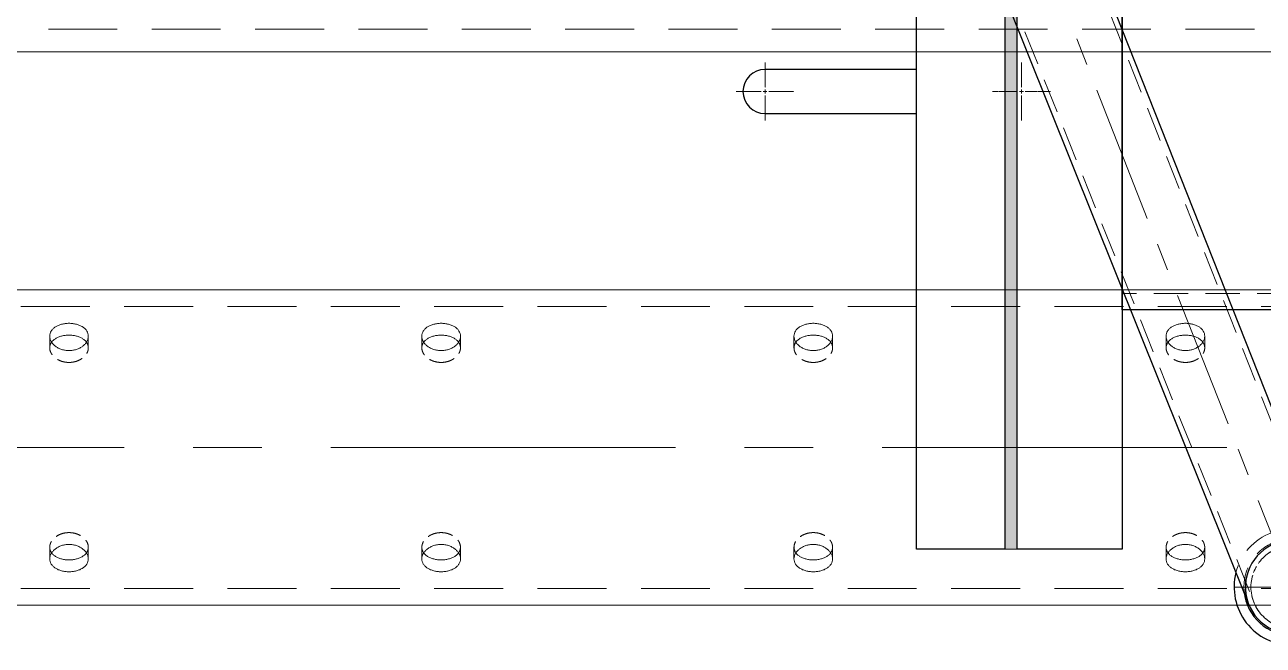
# Model space of a CAD drawing. Header units: millimetres. Extents: x -46397 to 283259, y -8690 to 23983.
# Drawn here: x 121170.6 to 121619.8, y -25.2 to 199.9 of the extents above; entities that cross this region are included whole.
import ezdxf

# ---------------------------------------------------------------- set-up
doc = ezdxf.new("R2010")
doc.units = ezdxf.units.MM
for name, pattern in [('CENTER', [2, 1.25, -0.25, 0.25, -0.25]), ('CENTER2', [1.125, 0.75, -0.125, 0.125, -0.125]), ('HIDDEN', [0.375, 0.25, -0.125]), ('HIDDENX2', [0.75, 0.5, -0.25])]:
    doc.linetypes.add(name, pattern=pattern)
for name, color, linetype, lineweight in [('AM_8', 1, 'Continuous', 25), ('DUONGDAM', 7, 'Continuous', 25), ('DUONGDIM', 253, 'Continuous', 15), ('DUONGTAM', 1, 'CENTER', 0), ('Long_AM_Hidden', 4, 'HIDDEN', 9), ('Long_AM_Visible', 30, 'Continuous', 25), ('Long_Centerline', 1, 'CENTER', 9), ('mDƯỜNG TÂM', 8, 'CENTER', 0), ('PH-133D', 8, 'HIDDEN', 9), ('PV-133D', 7, 'Continuous', 9)]:
    doc.layers.add(name, color=color, linetype=linetype, lineweight=lineweight)
doc.layers.add('flashshoot', color=7, linetype='Continuous')

# ---------------------------------------------------------------- blocks, each defined once
blk = doc.blocks.new('A$C90275d84')
at = {"color": 1, "linetype": 'HIDDENX2', "lineweight": 0, "ltscale": 50}
blk.add_line((101.37, 1960), (101.37, -3000), dxfattribs=at)
at = {"color": 2, "linetype": 'Continuous', "lineweight": 0, "ltscale": 10}
blk.add_line((109.55, 1960), (109.55, -3000), dxfattribs=at)
blk = doc.blocks.new('A$C709efb1f')
at = {"color": 150, "linetype": 'Continuous', "lineweight": 0, "ltscale": 10}
for p, q in [((195.98, 1125), (195.98, -3000)), ((310.28, 1125), (310.28, -3000))]:
    blk.add_line(p, q, dxfattribs=at)
at = {"color": 1, "linetype": 'HIDDENX2', "lineweight": 0, "ltscale": 50}
for p, q in [((202, 1125), (202, -3000)), ((304.26, 1125), (304.26, -3000))]:
    blk.add_line(p, q, dxfattribs=at)
at = {"color": 1, "linetype": 'HIDDENX2', "lineweight": 0, "ltscale": 10}
for p, q in [((212.72, -683), (216.98, -683)), ((289.29, -683), (293.54, -683)), ((212.72, -697), (216.98, -697)), ((289.29, -697), (293.54, -697)), ((212.72, -818), (216.98, -818)), ((289.29, -818), (293.54, -818)), ((212.72, -832), (216.98, -832)), ((289.29, -832), (293.54, -832)), ((212.72, -953), (216.98, -953)), ((289.29, -953), (293.54, -953)), ((212.72, -967), (216.98, -967)), ((289.29, -967), (293.54, -967)), ((212.72, -1088), (216.98, -1088)), ((289.29, -1088), (293.54, -1088)), ((212.72, -1102), (216.98, -1102)), ((289.29, -1102), (293.54, -1102))]:
    blk.add_line(p, q, dxfattribs=at)
at = {"color": 150, "linetype": 'Continuous', "lineweight": 0, "ltscale": 10}
for points, knots in [([(217.97, -690), (217.97, -690.44), (217.94, -690.89), (217.8, -691.8), (217.69, -692.25), (217.41, -693.11), (217.24, -693.52), (216.84, -694.29), (216.61, -694.64), (216.13, -695.26), (215.87, -695.55), (215.29, -696.07), (214.98, -696.29), (214.34, -696.65), (214.01, -696.78), (213.36, -696.96), (213.03, -697), (212.41, -697), (212.09, -696.96), (211.47, -696.78), (211.16, -696.65), (210.58, -696.29), (210.3, -696.07), (209.8, -695.55), (209.57, -695.26), (209.17, -694.64), (208.99, -694.29), (208.66, -693.52), (208.52, -693.11), (208.3, -692.25), (208.21, -691.8), (208.1, -690.89), (208.07, -690.44), (208.07, -689.56), (208.1, -689.11), (208.21, -688.2), (208.3, -687.75), (208.52, -686.89), (208.66, -686.48), (208.99, -685.71), (209.17, -685.36), (209.57, -684.74), (209.8, -684.45), (210.3, -683.93), (210.58, -683.71), (211.16, -683.35), (211.47, -683.22), (212.09, -683.04), (212.41, -683), (213.03, -683), (213.36, -683.04), (214.01, -683.22), (214.34, -683.35), (214.98, -683.71), (215.29, -683.93), (215.87, -684.45), (216.13, -684.74), (216.61, -685.36), (216.84, -685.71), (217.24, -686.48), (217.41, -686.89), (217.69, -687.75), (217.8, -688.2), (217.94, -689.11), (217.97, -689.56), (217.97, -690)], [0, 0, 0, 0, 1.319832, 1.319832, 2.639664, 2.639664, 3.959497, 3.959497, 5.279329, 5.279329, 6.599151, 6.599151, 7.918973, 7.918973, 9.238795, 9.238795, 10.558617, 10.558617, 11.878439, 11.878439, 13.198261, 13.198261, 14.518084, 14.518084, 15.837906, 15.837906, 17.157738, 17.157738, 18.47757, 18.47757, 19.797402, 19.797402, 21.117235, 21.117235, 22.437067, 22.437067, 23.756899, 23.756899, 25.076731, 25.076731, 26.396564, 26.396564, 27.716386, 27.716386, 29.036208, 29.036208, 30.35603, 30.35603, 31.675852, 31.675852, 32.995674, 32.995674, 34.315496, 34.315496, 35.635318, 35.635318, 36.95514, 36.95514, 38.274973, 38.274973, 39.594805, 39.594805, 40.914637, 40.914637, 42.234469, 42.234469, 42.234469, 42.234469]), ([(214.91, -683.68), (214.7, -683.83), (214.5, -684), (214.07, -684.45), (213.84, -684.74), (213.45, -685.36), (213.26, -685.71), (212.94, -686.48), (212.81, -686.89), (212.58, -687.75), (212.5, -688.2), (212.39, -689.11), (212.37, -689.56), (212.37, -690.44), (212.39, -690.89), (212.5, -691.8), (212.58, -692.25), (212.81, -693.11), (212.94, -693.52), (213.26, -694.29), (213.45, -694.64), (213.84, -695.26), (214.07, -695.55), (214.5, -696), (214.7, -696.17), (214.91, -696.32)], [13.547032, 13.547032, 13.547032, 13.547032, 14.522015, 14.522015, 15.842193, 15.842193, 17.162386, 17.162386, 18.48258, 18.48258, 19.802773, 19.802773, 21.122966, 21.122966, 22.44316, 22.44316, 23.763353, 23.763353, 25.083546, 25.083546, 26.40374, 26.40374, 27.723917, 27.723917, 28.6989, 28.6989, 28.6989, 28.6989]), ([(288.29, -690), (288.29, -689.56), (288.32, -689.11), (288.46, -688.2), (288.57, -687.75), (288.85, -686.89), (289.03, -686.48), (289.43, -685.71), (289.65, -685.36), (290.13, -684.74), (290.4, -684.45), (290.97, -683.93), (291.28, -683.71), (291.92, -683.35), (292.25, -683.22), (292.91, -683.04), (293.23, -683), (293.85, -683), (294.17, -683.04), (294.8, -683.22), (295.1, -683.35), (295.68, -683.71), (295.96, -683.93), (296.46, -684.45), (296.69, -684.74), (297.09, -685.36), (297.28, -685.71), (297.6, -686.48), (297.74, -686.89), (297.97, -687.75), (298.05, -688.2), (298.16, -689.11), (298.19, -689.56), (298.19, -690.44), (298.16, -690.89), (298.05, -691.8), (297.97, -692.25), (297.74, -693.11), (297.6, -693.52), (297.28, -694.29), (297.09, -694.64), (296.69, -695.26), (296.46, -695.55), (295.96, -696.07), (295.68, -696.29), (295.1, -696.65), (294.8, -696.78), (294.17, -696.96), (293.85, -697), (293.23, -697), (292.91, -696.96), (292.25, -696.78), (291.92, -696.65), (291.28, -696.29), (290.97, -696.07), (290.4, -695.55), (290.13, -695.26), (289.65, -694.64), (289.43, -694.29), (289.03, -693.52), (288.85, -693.11), (288.57, -692.25), (288.46, -691.8), (288.32, -690.89), (288.29, -690.44), (288.29, -690)], [0, 0, 0, 0, 1.319832, 1.319832, 2.639664, 2.639664, 3.959497, 3.959497, 5.279329, 5.279329, 6.599151, 6.599151, 7.918973, 7.918973, 9.238795, 9.238795, 10.558617, 10.558617, 11.878439, 11.878439, 13.198261, 13.198261, 14.518084, 14.518084, 15.837906, 15.837906, 17.157738, 17.157738, 18.47757, 18.47757, 19.797402, 19.797402, 21.117235, 21.117235, 22.437067, 22.437067, 23.756899, 23.756899, 25.076731, 25.076731, 26.396564, 26.396564, 27.716386, 27.716386, 29.036208, 29.036208, 30.35603, 30.35603, 31.675852, 31.675852, 32.995674, 32.995674, 34.315496, 34.315496, 35.635318, 35.635318, 36.95514, 36.95514, 38.274973, 38.274973, 39.594805, 39.594805, 40.914637, 40.914637, 42.234469, 42.234469, 42.234469, 42.234469]), ([(291.35, -696.32), (291.56, -696.17), (291.76, -696), (292.19, -695.55), (292.42, -695.26), (292.81, -694.64), (293, -694.29), (293.32, -693.52), (293.46, -693.11), (293.68, -692.25), (293.76, -691.8), (293.87, -690.89), (293.9, -690.44), (293.9, -689.56), (293.87, -689.11), (293.76, -688.2), (293.68, -687.75), (293.46, -686.89), (293.32, -686.48), (293, -685.71), (292.81, -685.36), (292.42, -684.74), (292.19, -684.45), (291.76, -684), (291.56, -683.83), (291.35, -683.68)], [13.547032, 13.547032, 13.547032, 13.547032, 14.522015, 14.522015, 15.842193, 15.842193, 17.162386, 17.162386, 18.48258, 18.48258, 19.802773, 19.802773, 21.122966, 21.122966, 22.44316, 22.44316, 23.763353, 23.763353, 25.083546, 25.083546, 26.40374, 26.40374, 27.723917, 27.723917, 28.6989, 28.6989, 28.6989, 28.6989]), ([(217.97, -825), (217.97, -825.44), (217.94, -825.89), (217.8, -826.8), (217.69, -827.25), (217.41, -828.11), (217.24, -828.52), (216.84, -829.29), (216.61, -829.64), (216.13, -830.26), (215.87, -830.55), (215.29, -831.07), (214.98, -831.29), (214.34, -831.65), (214.01, -831.78), (213.36, -831.96), (213.03, -832), (212.41, -832), (212.09, -831.96), (211.47, -831.78), (211.16, -831.65), (210.58, -831.29), (210.3, -831.07), (209.8, -830.55), (209.57, -830.26), (209.17, -829.64), (208.99, -829.29), (208.66, -828.52), (208.52, -828.11), (208.3, -827.25), (208.21, -826.8), (208.1, -825.89), (208.07, -825.44), (208.07, -824.56), (208.1, -824.11), (208.21, -823.2), (208.3, -822.75), (208.52, -821.89), (208.66, -821.48), (208.99, -820.71), (209.17, -820.36), (209.57, -819.74), (209.8, -819.45), (210.3, -818.93), (210.58, -818.71), (211.16, -818.35), (211.47, -818.22), (212.09, -818.04), (212.41, -818), (213.03, -818), (213.36, -818.04), (214.01, -818.22), (214.34, -818.35), (214.98, -818.71), (215.29, -818.93), (215.87, -819.45), (216.13, -819.74), (216.61, -820.36), (216.84, -820.71), (217.24, -821.48), (217.41, -821.89), (217.69, -822.75), (217.8, -823.2), (217.94, -824.11), (217.97, -824.56), (217.97, -825)], [0, 0, 0, 0, 1.319832, 1.319832, 2.639664, 2.639664, 3.959497, 3.959497, 5.279329, 5.279329, 6.599151, 6.599151, 7.918973, 7.918973, 9.238795, 9.238795, 10.558617, 10.558617, 11.878439, 11.878439, 13.198261, 13.198261, 14.518084, 14.518084, 15.837906, 15.837906, 17.157738, 17.157738, 18.47757, 18.47757, 19.797402, 19.797402, 21.117235, 21.117235, 22.437067, 22.437067, 23.756899, 23.756899, 25.076731, 25.076731, 26.396564, 26.396564, 27.716386, 27.716386, 29.036208, 29.036208, 30.35603, 30.35603, 31.675852, 31.675852, 32.995674, 32.995674, 34.315496, 34.315496, 35.635318, 35.635318, 36.95514, 36.95514, 38.274973, 38.274973, 39.594805, 39.594805, 40.914637, 40.914637, 42.234469, 42.234469, 42.234469, 42.234469]), ([(214.91, -818.68), (214.7, -818.83), (214.5, -819), (214.07, -819.45), (213.84, -819.74), (213.45, -820.36), (213.26, -820.71), (212.94, -821.48), (212.81, -821.89), (212.58, -822.75), (212.5, -823.2), (212.39, -824.11), (212.37, -824.56), (212.37, -825.44), (212.39, -825.89), (212.5, -826.8), (212.58, -827.25), (212.81, -828.11), (212.94, -828.52), (213.26, -829.29), (213.45, -829.64), (213.84, -830.26), (214.07, -830.55), (214.5, -831), (214.7, -831.17), (214.91, -831.32)], [13.547032, 13.547032, 13.547032, 13.547032, 14.522015, 14.522015, 15.842193, 15.842193, 17.162386, 17.162386, 18.48258, 18.48258, 19.802773, 19.802773, 21.122966, 21.122966, 22.44316, 22.44316, 23.763353, 23.763353, 25.083546, 25.083546, 26.40374, 26.40374, 27.723917, 27.723917, 28.6989, 28.6989, 28.6989, 28.6989]), ([(288.29, -825), (288.29, -824.56), (288.32, -824.11), (288.46, -823.2), (288.57, -822.75), (288.85, -821.89), (289.03, -821.48), (289.43, -820.71), (289.65, -820.36), (290.13, -819.74), (290.4, -819.45), (290.97, -818.93), (291.28, -818.71), (291.92, -818.35), (292.25, -818.22), (292.91, -818.04), (293.23, -818), (293.85, -818), (294.17, -818.04), (294.8, -818.22), (295.1, -818.35), (295.68, -818.71), (295.96, -818.93), (296.46, -819.45), (296.69, -819.74), (297.09, -820.36), (297.28, -820.71), (297.6, -821.48), (297.74, -821.89), (297.97, -822.75), (298.05, -823.2), (298.16, -824.11), (298.19, -824.56), (298.19, -825.44), (298.16, -825.89), (298.05, -826.8), (297.97, -827.25), (297.74, -828.11), (297.6, -828.52), (297.28, -829.29), (297.09, -829.64), (296.69, -830.26), (296.46, -830.55), (295.96, -831.07), (295.68, -831.29), (295.1, -831.65), (294.8, -831.78), (294.17, -831.96), (293.85, -832), (293.23, -832), (292.91, -831.96), (292.25, -831.78), (291.92, -831.65), (291.28, -831.29), (290.97, -831.07), (290.4, -830.55), (290.13, -830.26), (289.65, -829.64), (289.43, -829.29), (289.03, -828.52), (288.85, -828.11), (288.57, -827.25), (288.46, -826.8), (288.32, -825.89), (288.29, -825.44), (288.29, -825)], [0, 0, 0, 0, 1.319832, 1.319832, 2.639664, 2.639664, 3.959497, 3.959497, 5.279329, 5.279329, 6.599151, 6.599151, 7.918973, 7.918973, 9.238795, 9.238795, 10.558617, 10.558617, 11.878439, 11.878439, 13.198261, 13.198261, 14.518084, 14.518084, 15.837906, 15.837906, 17.157738, 17.157738, 18.47757, 18.47757, 19.797402, 19.797402, 21.117235, 21.117235, 22.437067, 22.437067, 23.756899, 23.756899, 25.076731, 25.076731, 26.396564, 26.396564, 27.716386, 27.716386, 29.036208, 29.036208, 30.35603, 30.35603, 31.675852, 31.675852, 32.995674, 32.995674, 34.315496, 34.315496, 35.635318, 35.635318, 36.95514, 36.95514, 38.274973, 38.274973, 39.594805, 39.594805, 40.914637, 40.914637, 42.234469, 42.234469, 42.234469, 42.234469]), ([(291.35, -831.32), (291.56, -831.17), (291.76, -831), (292.19, -830.55), (292.42, -830.26), (292.81, -829.64), (293, -829.29), (293.32, -828.52), (293.46, -828.11), (293.68, -827.25), (293.76, -826.8), (293.87, -825.89), (293.9, -825.44), (293.9, -824.56), (293.87, -824.11), (293.76, -823.2), (293.68, -822.75), (293.46, -821.89), (293.32, -821.48), (293, -820.71), (292.81, -820.36), (292.42, -819.74), (292.19, -819.45), (291.76, -819), (291.56, -818.83), (291.35, -818.68)], [13.547032, 13.547032, 13.547032, 13.547032, 14.522015, 14.522015, 15.842193, 15.842193, 17.162386, 17.162386, 18.48258, 18.48258, 19.802773, 19.802773, 21.122966, 21.122966, 22.44316, 22.44316, 23.763353, 23.763353, 25.083546, 25.083546, 26.40374, 26.40374, 27.723917, 27.723917, 28.6989, 28.6989, 28.6989, 28.6989]), ([(217.97, -960), (217.97, -960.44), (217.94, -960.89), (217.8, -961.8), (217.69, -962.25), (217.41, -963.11), (217.24, -963.52), (216.84, -964.29), (216.61, -964.64), (216.13, -965.26), (215.87, -965.55), (215.29, -966.07), (214.98, -966.29), (214.34, -966.65), (214.01, -966.78), (213.36, -966.96), (213.03, -967), (212.41, -967), (212.09, -966.96), (211.47, -966.78), (211.16, -966.65), (210.58, -966.29), (210.3, -966.07), (209.8, -965.55), (209.57, -965.26), (209.17, -964.64), (208.99, -964.29), (208.66, -963.52), (208.52, -963.11), (208.3, -962.25), (208.21, -961.8), (208.1, -960.89), (208.07, -960.44), (208.07, -959.56), (208.1, -959.11), (208.21, -958.2), (208.3, -957.75), (208.52, -956.89), (208.66, -956.48), (208.99, -955.71), (209.17, -955.36), (209.57, -954.74), (209.8, -954.45), (210.3, -953.93), (210.58, -953.71), (211.16, -953.35), (211.47, -953.22), (212.09, -953.04), (212.41, -953), (213.03, -953), (213.36, -953.04), (214.01, -953.22), (214.34, -953.35), (214.98, -953.71), (215.29, -953.93), (215.87, -954.45), (216.13, -954.74), (216.61, -955.36), (216.84, -955.71), (217.24, -956.48), (217.41, -956.89), (217.69, -957.75), (217.8, -958.2), (217.94, -959.11), (217.97, -959.56), (217.97, -960)], [0, 0, 0, 0, 1.319832, 1.319832, 2.639664, 2.639664, 3.959497, 3.959497, 5.279329, 5.279329, 6.599151, 6.599151, 7.918973, 7.918973, 9.238795, 9.238795, 10.558617, 10.558617, 11.878439, 11.878439, 13.198261, 13.198261, 14.518084, 14.518084, 15.837906, 15.837906, 17.157738, 17.157738, 18.47757, 18.47757, 19.797402, 19.797402, 21.117235, 21.117235, 22.437067, 22.437067, 23.756899, 23.756899, 25.076731, 25.076731, 26.396564, 26.396564, 27.716386, 27.716386, 29.036208, 29.036208, 30.35603, 30.35603, 31.675852, 31.675852, 32.995674, 32.995674, 34.315496, 34.315496, 35.635318, 35.635318, 36.95514, 36.95514, 38.274973, 38.274973, 39.594805, 39.594805, 40.914637, 40.914637, 42.234469, 42.234469, 42.234469, 42.234469]), ([(214.91, -953.68), (214.7, -953.83), (214.5, -954), (214.07, -954.45), (213.84, -954.74), (213.45, -955.36), (213.26, -955.71), (212.94, -956.48), (212.81, -956.89), (212.58, -957.75), (212.5, -958.2), (212.39, -959.11), (212.37, -959.56), (212.37, -960.44), (212.39, -960.89), (212.5, -961.8), (212.58, -962.25), (212.81, -963.11), (212.94, -963.52), (213.26, -964.29), (213.45, -964.64), (213.84, -965.26), (214.07, -965.55), (214.5, -966), (214.7, -966.17), (214.91, -966.32)], [13.547032, 13.547032, 13.547032, 13.547032, 14.522015, 14.522015, 15.842193, 15.842193, 17.162386, 17.162386, 18.48258, 18.48258, 19.802773, 19.802773, 21.122966, 21.122966, 22.44316, 22.44316, 23.763353, 23.763353, 25.083546, 25.083546, 26.40374, 26.40374, 27.723917, 27.723917, 28.6989, 28.6989, 28.6989, 28.6989]), ([(288.29, -960), (288.29, -959.56), (288.32, -959.11), (288.46, -958.2), (288.57, -957.75), (288.85, -956.89), (289.03, -956.48), (289.43, -955.71), (289.65, -955.36), (290.13, -954.74), (290.4, -954.45), (290.97, -953.93), (291.28, -953.71), (291.92, -953.35), (292.25, -953.22), (292.91, -953.04), (293.23, -953), (293.85, -953), (294.17, -953.04), (294.8, -953.22), (295.1, -953.35), (295.68, -953.71), (295.96, -953.93), (296.46, -954.45), (296.69, -954.74), (297.09, -955.36), (297.28, -955.71), (297.6, -956.48), (297.74, -956.89), (297.97, -957.75), (298.05, -958.2), (298.16, -959.11), (298.19, -959.56), (298.19, -960.44), (298.16, -960.89), (298.05, -961.8), (297.97, -962.25), (297.74, -963.11), (297.6, -963.52), (297.28, -964.29), (297.09, -964.64), (296.69, -965.26), (296.46, -965.55), (295.96, -966.07), (295.68, -966.29), (295.1, -966.65), (294.8, -966.78), (294.17, -966.96), (293.85, -967), (293.23, -967), (292.91, -966.96), (292.25, -966.78), (291.92, -966.65), (291.28, -966.29), (290.97, -966.07), (290.4, -965.55), (290.13, -965.26), (289.65, -964.64), (289.43, -964.29), (289.03, -963.52), (288.85, -963.11), (288.57, -962.25), (288.46, -961.8), (288.32, -960.89), (288.29, -960.44), (288.29, -960)], [0, 0, 0, 0, 1.319832, 1.319832, 2.639664, 2.639664, 3.959497, 3.959497, 5.279329, 5.279329, 6.599151, 6.599151, 7.918973, 7.918973, 9.238795, 9.238795, 10.558617, 10.558617, 11.878439, 11.878439, 13.198261, 13.198261, 14.518084, 14.518084, 15.837906, 15.837906, 17.157738, 17.157738, 18.47757, 18.47757, 19.797402, 19.797402, 21.117235, 21.117235, 22.437067, 22.437067, 23.756899, 23.756899, 25.076731, 25.076731, 26.396564, 26.396564, 27.716386, 27.716386, 29.036208, 29.036208, 30.35603, 30.35603, 31.675852, 31.675852, 32.995674, 32.995674, 34.315496, 34.315496, 35.635318, 35.635318, 36.95514, 36.95514, 38.274973, 38.274973, 39.594805, 39.594805, 40.914637, 40.914637, 42.234469, 42.234469, 42.234469, 42.234469]), ([(291.35, -966.32), (291.56, -966.17), (291.76, -966), (292.19, -965.55), (292.42, -965.26), (292.81, -964.64), (293, -964.29), (293.32, -963.52), (293.46, -963.11), (293.68, -962.25), (293.76, -961.8), (293.87, -960.89), (293.9, -960.44), (293.9, -959.56), (293.87, -959.11), (293.76, -958.2), (293.68, -957.75), (293.46, -956.89), (293.32, -956.48), (293, -955.71), (292.81, -955.36), (292.42, -954.74), (292.19, -954.45), (291.76, -954), (291.56, -953.83), (291.35, -953.68)], [13.547032, 13.547032, 13.547032, 13.547032, 14.522015, 14.522015, 15.842193, 15.842193, 17.162386, 17.162386, 18.48258, 18.48258, 19.802773, 19.802773, 21.122966, 21.122966, 22.44316, 22.44316, 23.763353, 23.763353, 25.083546, 25.083546, 26.40374, 26.40374, 27.723917, 27.723917, 28.6989, 28.6989, 28.6989, 28.6989]), ([(217.97, -1095), (217.97, -1095.44), (217.94, -1095.89), (217.8, -1096.8), (217.69, -1097.25), (217.41, -1098.11), (217.24, -1098.52), (216.84, -1099.29), (216.61, -1099.64), (216.13, -1100.26), (215.87, -1100.55), (215.29, -1101.07), (214.98, -1101.29), (214.34, -1101.65), (214.01, -1101.78), (213.36, -1101.96), (213.03, -1102), (212.41, -1102), (212.09, -1101.96), (211.47, -1101.78), (211.16, -1101.65), (210.58, -1101.29), (210.3, -1101.07), (209.8, -1100.55), (209.57, -1100.26), (209.17, -1099.64), (208.99, -1099.29), (208.66, -1098.52), (208.52, -1098.11), (208.3, -1097.25), (208.21, -1096.8), (208.1, -1095.89), (208.07, -1095.44), (208.07, -1094.56), (208.1, -1094.11), (208.21, -1093.2), (208.3, -1092.75), (208.52, -1091.89), (208.66, -1091.48), (208.99, -1090.71), (209.17, -1090.36), (209.57, -1089.74), (209.8, -1089.45), (210.3, -1088.93), (210.58, -1088.71), (211.16, -1088.35), (211.47, -1088.22), (212.09, -1088.04), (212.41, -1088), (213.03, -1088), (213.36, -1088.04), (214.01, -1088.22), (214.34, -1088.35), (214.98, -1088.71), (215.29, -1088.93), (215.87, -1089.45), (216.13, -1089.74), (216.61, -1090.36), (216.84, -1090.71), (217.24, -1091.48), (217.41, -1091.89), (217.69, -1092.75), (217.8, -1093.2), (217.94, -1094.11), (217.97, -1094.56), (217.97, -1095)], [0, 0, 0, 0, 1.319832, 1.319832, 2.639664, 2.639664, 3.959497, 3.959497, 5.279329, 5.279329, 6.599151, 6.599151, 7.918973, 7.918973, 9.238795, 9.238795, 10.558617, 10.558617, 11.878439, 11.878439, 13.198261, 13.198261, 14.518084, 14.518084, 15.837906, 15.837906, 17.157738, 17.157738, 18.47757, 18.47757, 19.797402, 19.797402, 21.117235, 21.117235, 22.437067, 22.437067, 23.756899, 23.756899, 25.076731, 25.076731, 26.396564, 26.396564, 27.716386, 27.716386, 29.036208, 29.036208, 30.35603, 30.35603, 31.675852, 31.675852, 32.995674, 32.995674, 34.315496, 34.315496, 35.635318, 35.635318, 36.95514, 36.95514, 38.274973, 38.274973, 39.594805, 39.594805, 40.914637, 40.914637, 42.234469, 42.234469, 42.234469, 42.234469]), ([(214.91, -1088.68), (214.7, -1088.83), (214.5, -1089), (214.07, -1089.45), (213.84, -1089.74), (213.45, -1090.36), (213.26, -1090.71), (212.94, -1091.48), (212.81, -1091.89), (212.58, -1092.75), (212.5, -1093.2), (212.39, -1094.11), (212.37, -1094.56), (212.37, -1095.44), (212.39, -1095.89), (212.5, -1096.8), (212.58, -1097.25), (212.81, -1098.11), (212.94, -1098.52), (213.26, -1099.29), (213.45, -1099.64), (213.84, -1100.26), (214.07, -1100.55), (214.5, -1101), (214.7, -1101.17), (214.91, -1101.32)], [13.547032, 13.547032, 13.547032, 13.547032, 14.522015, 14.522015, 15.842193, 15.842193, 17.162386, 17.162386, 18.48258, 18.48258, 19.802773, 19.802773, 21.122966, 21.122966, 22.44316, 22.44316, 23.763353, 23.763353, 25.083546, 25.083546, 26.40374, 26.40374, 27.723917, 27.723917, 28.6989, 28.6989, 28.6989, 28.6989]), ([(288.29, -1095), (288.29, -1094.56), (288.32, -1094.11), (288.46, -1093.2), (288.57, -1092.75), (288.85, -1091.89), (289.03, -1091.48), (289.43, -1090.71), (289.65, -1090.36), (290.13, -1089.74), (290.4, -1089.45), (290.97, -1088.93), (291.28, -1088.71), (291.92, -1088.35), (292.25, -1088.22), (292.91, -1088.04), (293.23, -1088), (293.85, -1088), (294.17, -1088.04), (294.8, -1088.22), (295.1, -1088.35), (295.68, -1088.71), (295.96, -1088.93), (296.46, -1089.45), (296.69, -1089.74), (297.09, -1090.36), (297.28, -1090.71), (297.6, -1091.48), (297.74, -1091.89), (297.97, -1092.75), (298.05, -1093.2), (298.16, -1094.11), (298.19, -1094.56), (298.19, -1095.44), (298.16, -1095.89), (298.05, -1096.8), (297.97, -1097.25), (297.74, -1098.11), (297.6, -1098.52), (297.28, -1099.29), (297.09, -1099.64), (296.69, -1100.26), (296.46, -1100.55), (295.96, -1101.07), (295.68, -1101.29), (295.1, -1101.65), (294.8, -1101.78), (294.17, -1101.96), (293.85, -1102), (293.23, -1102), (292.91, -1101.96), (292.25, -1101.78), (291.92, -1101.65), (291.28, -1101.29), (290.97, -1101.07), (290.4, -1100.55), (290.13, -1100.26), (289.65, -1099.64), (289.43, -1099.29), (289.03, -1098.52), (288.85, -1098.11), (288.57, -1097.25), (288.46, -1096.8), (288.32, -1095.89), (288.29, -1095.44), (288.29, -1095)], [0, 0, 0, 0, 1.319832, 1.319832, 2.639664, 2.639664, 3.959497, 3.959497, 5.279329, 5.279329, 6.599151, 6.599151, 7.918973, 7.918973, 9.238795, 9.238795, 10.558617, 10.558617, 11.878439, 11.878439, 13.198261, 13.198261, 14.518084, 14.518084, 15.837906, 15.837906, 17.157738, 17.157738, 18.47757, 18.47757, 19.797402, 19.797402, 21.117235, 21.117235, 22.437067, 22.437067, 23.756899, 23.756899, 25.076731, 25.076731, 26.396564, 26.396564, 27.716386, 27.716386, 29.036208, 29.036208, 30.35603, 30.35603, 31.675852, 31.675852, 32.995674, 32.995674, 34.315496, 34.315496, 35.635318, 35.635318, 36.95514, 36.95514, 38.274973, 38.274973, 39.594805, 39.594805, 40.914637, 40.914637, 42.234469, 42.234469, 42.234469, 42.234469]), ([(291.35, -1101.32), (291.56, -1101.17), (291.76, -1101), (292.19, -1100.55), (292.42, -1100.26), (292.81, -1099.64), (293, -1099.29), (293.32, -1098.52), (293.46, -1098.11), (293.68, -1097.25), (293.76, -1096.8), (293.87, -1095.89), (293.9, -1095.44), (293.9, -1094.56), (293.87, -1094.11), (293.76, -1093.2), (293.68, -1092.75), (293.46, -1091.89), (293.32, -1091.48), (293, -1090.71), (292.81, -1090.36), (292.42, -1089.74), (292.19, -1089.45), (291.76, -1089), (291.56, -1088.83), (291.35, -1088.68)], [13.547032, 13.547032, 13.547032, 13.547032, 14.522015, 14.522015, 15.842193, 15.842193, 17.162386, 17.162386, 18.48258, 18.48258, 19.802773, 19.802773, 21.122966, 21.122966, 22.44316, 22.44316, 23.763353, 23.763353, 25.083546, 25.083546, 26.40374, 26.40374, 27.723917, 27.723917, 28.6989, 28.6989, 28.6989, 28.6989])]:
    blk.add_open_spline(points, degree=3, knots=knots, dxfattribs=at)
at = {"color": 1, "linetype": 'HIDDENX2', "lineweight": 0, "ltscale": 10}
for points, knots in [([(222.27, -690), (222.27, -689.56), (222.23, -689.11), (222.09, -688.2), (221.98, -687.75), (221.7, -686.89), (221.52, -686.48), (221.12, -685.71), (220.89, -685.36), (220.41, -684.74), (220.14, -684.45), (219.55, -683.93), (219.24, -683.71), (218.6, -683.35), (218.27, -683.22), (217.61, -683.04), (217.29, -683), (216.67, -683), (216.35, -683.04), (215.73, -683.22), (215.42, -683.35), (215.06, -683.58), (214.98, -683.63), (214.91, -683.68)], [0, 0, 0, 0, 1.320193, 1.320193, 2.640387, 2.640387, 3.96058, 3.96058, 5.280773, 5.280773, 6.600951, 6.600951, 7.921128, 7.921128, 9.241306, 9.241306, 10.561483, 10.561483, 11.881661, 11.881661, 13.201838, 13.201838, 13.547032, 13.547032, 13.547032, 13.547032]), ([(291.35, -683.68), (291.28, -683.63), (291.21, -683.58), (290.84, -683.35), (290.54, -683.22), (289.91, -683.04), (289.6, -683), (288.97, -683), (288.65, -683.04), (287.99, -683.22), (287.66, -683.35), (287.02, -683.71), (286.71, -683.93), (286.13, -684.45), (285.86, -684.74), (285.38, -685.36), (285.15, -685.71), (284.74, -686.48), (284.57, -686.89), (284.28, -687.75), (284.17, -688.2), (284.03, -689.11), (284, -689.56), (284, -690)], [28.6989, 28.6989, 28.6989, 28.6989, 29.044094, 29.044094, 30.364272, 30.364272, 31.684449, 31.684449, 33.004627, 33.004627, 34.324804, 34.324804, 35.644982, 35.644982, 36.965159, 36.965159, 38.285352, 38.285352, 39.605546, 39.605546, 40.925739, 40.925739, 42.245932, 42.245932, 42.245932, 42.245932]), ([(214.91, -696.32), (214.98, -696.37), (215.06, -696.42), (215.42, -696.65), (215.73, -696.78), (216.35, -696.96), (216.67, -697), (217.29, -697), (217.61, -696.96), (218.27, -696.78), (218.6, -696.65), (219.24, -696.29), (219.55, -696.07), (220.14, -695.55), (220.41, -695.26), (220.89, -694.64), (221.12, -694.29), (221.52, -693.52), (221.7, -693.11), (221.98, -692.25), (222.09, -691.8), (222.23, -690.89), (222.27, -690.44), (222.27, -690)], [28.6989, 28.6989, 28.6989, 28.6989, 29.044094, 29.044094, 30.364272, 30.364272, 31.684449, 31.684449, 33.004627, 33.004627, 34.324804, 34.324804, 35.644982, 35.644982, 36.965159, 36.965159, 38.285352, 38.285352, 39.605546, 39.605546, 40.925739, 40.925739, 42.245932, 42.245932, 42.245932, 42.245932]), ([(284, -690), (284, -690.44), (284.03, -690.89), (284.17, -691.8), (284.28, -692.25), (284.57, -693.11), (284.74, -693.52), (285.15, -694.29), (285.38, -694.64), (285.86, -695.26), (286.13, -695.55), (286.71, -696.07), (287.02, -696.29), (287.66, -696.65), (287.99, -696.78), (288.65, -696.96), (288.97, -697), (289.6, -697), (289.91, -696.96), (290.54, -696.78), (290.84, -696.65), (291.21, -696.42), (291.28, -696.37), (291.35, -696.32)], [0, 0, 0, 0, 1.320193, 1.320193, 2.640387, 2.640387, 3.96058, 3.96058, 5.280773, 5.280773, 6.600951, 6.600951, 7.921128, 7.921128, 9.241306, 9.241306, 10.561483, 10.561483, 11.881661, 11.881661, 13.201838, 13.201838, 13.547032, 13.547032, 13.547032, 13.547032]), ([(222.27, -825), (222.27, -824.56), (222.23, -824.11), (222.09, -823.2), (221.98, -822.75), (221.7, -821.89), (221.52, -821.48), (221.12, -820.71), (220.89, -820.36), (220.41, -819.74), (220.14, -819.45), (219.55, -818.93), (219.24, -818.71), (218.6, -818.35), (218.27, -818.22), (217.61, -818.04), (217.29, -818), (216.67, -818), (216.35, -818.04), (215.73, -818.22), (215.42, -818.35), (215.06, -818.58), (214.98, -818.63), (214.91, -818.68)], [0, 0, 0, 0, 1.320193, 1.320193, 2.640387, 2.640387, 3.96058, 3.96058, 5.280773, 5.280773, 6.600951, 6.600951, 7.921128, 7.921128, 9.241306, 9.241306, 10.561483, 10.561483, 11.881661, 11.881661, 13.201838, 13.201838, 13.547032, 13.547032, 13.547032, 13.547032]), ([(291.35, -818.68), (291.28, -818.63), (291.21, -818.58), (290.84, -818.35), (290.54, -818.22), (289.91, -818.04), (289.6, -818), (288.97, -818), (288.65, -818.04), (287.99, -818.22), (287.66, -818.35), (287.02, -818.71), (286.71, -818.93), (286.13, -819.45), (285.86, -819.74), (285.38, -820.36), (285.15, -820.71), (284.74, -821.48), (284.57, -821.89), (284.28, -822.75), (284.17, -823.2), (284.03, -824.11), (284, -824.56), (284, -825)], [28.6989, 28.6989, 28.6989, 28.6989, 29.044094, 29.044094, 30.364272, 30.364272, 31.684449, 31.684449, 33.004627, 33.004627, 34.324804, 34.324804, 35.644982, 35.644982, 36.965159, 36.965159, 38.285352, 38.285352, 39.605546, 39.605546, 40.925739, 40.925739, 42.245932, 42.245932, 42.245932, 42.245932]), ([(214.91, -831.32), (214.98, -831.37), (215.06, -831.42), (215.42, -831.65), (215.73, -831.78), (216.35, -831.96), (216.67, -832), (217.29, -832), (217.61, -831.96), (218.27, -831.78), (218.6, -831.65), (219.24, -831.29), (219.55, -831.07), (220.14, -830.55), (220.41, -830.26), (220.89, -829.64), (221.12, -829.29), (221.52, -828.52), (221.7, -828.11), (221.98, -827.25), (222.09, -826.8), (222.23, -825.89), (222.27, -825.44), (222.27, -825)], [28.6989, 28.6989, 28.6989, 28.6989, 29.044094, 29.044094, 30.364272, 30.364272, 31.684449, 31.684449, 33.004627, 33.004627, 34.324804, 34.324804, 35.644982, 35.644982, 36.965159, 36.965159, 38.285352, 38.285352, 39.605546, 39.605546, 40.925739, 40.925739, 42.245932, 42.245932, 42.245932, 42.245932]), ([(284, -825), (284, -825.44), (284.03, -825.89), (284.17, -826.8), (284.28, -827.25), (284.57, -828.11), (284.74, -828.52), (285.15, -829.29), (285.38, -829.64), (285.86, -830.26), (286.13, -830.55), (286.71, -831.07), (287.02, -831.29), (287.66, -831.65), (287.99, -831.78), (288.65, -831.96), (288.97, -832), (289.6, -832), (289.91, -831.96), (290.54, -831.78), (290.84, -831.65), (291.21, -831.42), (291.28, -831.37), (291.35, -831.32)], [0, 0, 0, 0, 1.320193, 1.320193, 2.640387, 2.640387, 3.96058, 3.96058, 5.280773, 5.280773, 6.600951, 6.600951, 7.921128, 7.921128, 9.241306, 9.241306, 10.561483, 10.561483, 11.881661, 11.881661, 13.201838, 13.201838, 13.547032, 13.547032, 13.547032, 13.547032]), ([(222.27, -960), (222.27, -959.56), (222.23, -959.11), (222.09, -958.2), (221.98, -957.75), (221.7, -956.89), (221.52, -956.48), (221.12, -955.71), (220.89, -955.36), (220.41, -954.74), (220.14, -954.45), (219.55, -953.93), (219.24, -953.71), (218.6, -953.35), (218.27, -953.22), (217.61, -953.04), (217.29, -953), (216.67, -953), (216.35, -953.04), (215.73, -953.22), (215.42, -953.35), (215.06, -953.58), (214.98, -953.63), (214.91, -953.68)], [0, 0, 0, 0, 1.320193, 1.320193, 2.640387, 2.640387, 3.96058, 3.96058, 5.280773, 5.280773, 6.600951, 6.600951, 7.921128, 7.921128, 9.241306, 9.241306, 10.561483, 10.561483, 11.881661, 11.881661, 13.201838, 13.201838, 13.547032, 13.547032, 13.547032, 13.547032]), ([(291.35, -953.68), (291.28, -953.63), (291.21, -953.58), (290.84, -953.35), (290.54, -953.22), (289.91, -953.04), (289.6, -953), (288.97, -953), (288.65, -953.04), (287.99, -953.22), (287.66, -953.35), (287.02, -953.71), (286.71, -953.93), (286.13, -954.45), (285.86, -954.74), (285.38, -955.36), (285.15, -955.71), (284.74, -956.48), (284.57, -956.89), (284.28, -957.75), (284.17, -958.2), (284.03, -959.11), (284, -959.56), (284, -960)], [28.6989, 28.6989, 28.6989, 28.6989, 29.044094, 29.044094, 30.364272, 30.364272, 31.684449, 31.684449, 33.004627, 33.004627, 34.324804, 34.324804, 35.644982, 35.644982, 36.965159, 36.965159, 38.285352, 38.285352, 39.605546, 39.605546, 40.925739, 40.925739, 42.245932, 42.245932, 42.245932, 42.245932]), ([(214.91, -966.32), (214.98, -966.37), (215.06, -966.42), (215.42, -966.65), (215.73, -966.78), (216.35, -966.96), (216.67, -967), (217.29, -967), (217.61, -966.96), (218.27, -966.78), (218.6, -966.65), (219.24, -966.29), (219.55, -966.07), (220.14, -965.55), (220.41, -965.26), (220.89, -964.64), (221.12, -964.29), (221.52, -963.52), (221.7, -963.11), (221.98, -962.25), (222.09, -961.8), (222.23, -960.89), (222.27, -960.44), (222.27, -960)], [28.6989, 28.6989, 28.6989, 28.6989, 29.044094, 29.044094, 30.364272, 30.364272, 31.684449, 31.684449, 33.004627, 33.004627, 34.324804, 34.324804, 35.644982, 35.644982, 36.965159, 36.965159, 38.285352, 38.285352, 39.605546, 39.605546, 40.925739, 40.925739, 42.245932, 42.245932, 42.245932, 42.245932]), ([(284, -960), (284, -960.44), (284.03, -960.89), (284.17, -961.8), (284.28, -962.25), (284.57, -963.11), (284.74, -963.52), (285.15, -964.29), (285.38, -964.64), (285.86, -965.26), (286.13, -965.55), (286.71, -966.07), (287.02, -966.29), (287.66, -966.65), (287.99, -966.78), (288.65, -966.96), (288.97, -967), (289.6, -967), (289.91, -966.96), (290.54, -966.78), (290.84, -966.65), (291.21, -966.42), (291.28, -966.37), (291.35, -966.32)], [0, 0, 0, 0, 1.320193, 1.320193, 2.640387, 2.640387, 3.96058, 3.96058, 5.280773, 5.280773, 6.600951, 6.600951, 7.921128, 7.921128, 9.241306, 9.241306, 10.561483, 10.561483, 11.881661, 11.881661, 13.201838, 13.201838, 13.547032, 13.547032, 13.547032, 13.547032]), ([(222.27, -1095), (222.27, -1094.56), (222.23, -1094.11), (222.09, -1093.2), (221.98, -1092.75), (221.7, -1091.89), (221.52, -1091.48), (221.12, -1090.71), (220.89, -1090.36), (220.41, -1089.74), (220.14, -1089.45), (219.55, -1088.93), (219.24, -1088.71), (218.6, -1088.35), (218.27, -1088.22), (217.61, -1088.04), (217.29, -1088), (216.67, -1088), (216.35, -1088.04), (215.73, -1088.22), (215.42, -1088.35), (215.06, -1088.58), (214.98, -1088.63), (214.91, -1088.68)], [0, 0, 0, 0, 1.320193, 1.320193, 2.640387, 2.640387, 3.96058, 3.96058, 5.280773, 5.280773, 6.600951, 6.600951, 7.921128, 7.921128, 9.241306, 9.241306, 10.561483, 10.561483, 11.881661, 11.881661, 13.201838, 13.201838, 13.547032, 13.547032, 13.547032, 13.547032]), ([(291.35, -1088.68), (291.28, -1088.63), (291.21, -1088.58), (290.84, -1088.35), (290.54, -1088.22), (289.91, -1088.04), (289.6, -1088), (288.97, -1088), (288.65, -1088.04), (287.99, -1088.22), (287.66, -1088.35), (287.02, -1088.71), (286.71, -1088.93), (286.13, -1089.45), (285.86, -1089.74), (285.38, -1090.36), (285.15, -1090.71), (284.74, -1091.48), (284.57, -1091.89), (284.28, -1092.75), (284.17, -1093.2), (284.03, -1094.11), (284, -1094.56), (284, -1095)], [28.6989, 28.6989, 28.6989, 28.6989, 29.044094, 29.044094, 30.364272, 30.364272, 31.684449, 31.684449, 33.004627, 33.004627, 34.324804, 34.324804, 35.644982, 35.644982, 36.965159, 36.965159, 38.285352, 38.285352, 39.605546, 39.605546, 40.925739, 40.925739, 42.245932, 42.245932, 42.245932, 42.245932]), ([(214.91, -1101.32), (214.98, -1101.37), (215.06, -1101.42), (215.42, -1101.65), (215.73, -1101.78), (216.35, -1101.96), (216.67, -1102), (217.29, -1102), (217.61, -1101.96), (218.27, -1101.78), (218.6, -1101.65), (219.24, -1101.29), (219.55, -1101.07), (220.14, -1100.55), (220.41, -1100.26), (220.89, -1099.64), (221.12, -1099.29), (221.52, -1098.52), (221.7, -1098.11), (221.98, -1097.25), (222.09, -1096.8), (222.23, -1095.89), (222.27, -1095.44), (222.27, -1095)], [28.6989, 28.6989, 28.6989, 28.6989, 29.044094, 29.044094, 30.364272, 30.364272, 31.684449, 31.684449, 33.004627, 33.004627, 34.324804, 34.324804, 35.644982, 35.644982, 36.965159, 36.965159, 38.285352, 38.285352, 39.605546, 39.605546, 40.925739, 40.925739, 42.245932, 42.245932, 42.245932, 42.245932]), ([(284, -1095), (284, -1095.44), (284.03, -1095.89), (284.17, -1096.8), (284.28, -1097.25), (284.57, -1098.11), (284.74, -1098.52), (285.15, -1099.29), (285.38, -1099.64), (285.86, -1100.26), (286.13, -1100.55), (286.71, -1101.07), (287.02, -1101.29), (287.66, -1101.65), (287.99, -1101.78), (288.65, -1101.96), (288.97, -1102), (289.6, -1102), (289.91, -1101.96), (290.54, -1101.78), (290.84, -1101.65), (291.21, -1101.42), (291.28, -1101.37), (291.35, -1101.32)], [0, 0, 0, 0, 1.320193, 1.320193, 2.640387, 2.640387, 3.96058, 3.96058, 5.280773, 5.280773, 6.600951, 6.600951, 7.921128, 7.921128, 9.241306, 9.241306, 10.561483, 10.561483, 11.881661, 11.881661, 13.201838, 13.201838, 13.547032, 13.547032, 13.547032, 13.547032])]:
    blk.add_open_spline(points, degree=3, knots=knots, dxfattribs=at)
at = {"layer": 'DUONGTAM', "ltscale": 100}
blk.add_line((253.13, 1125), (253.13, -3000), dxfattribs=at)
blk = doc.blocks.new('*U2579')
at = {"layer": 'mDƯỜNG TÂM', "color": 0, "linetype": 'CENTER2', "transparency": 16777216}
for p, q in [((0, 1.4), (0, 10.5)), ((-10.5, 0), (-1.4, 0)), ((1.4, 0), (10.5, 0)), ((0, -10.5), (0, -1.4))]:
    blk.add_line(p, q, dxfattribs=at)
at = {"layer": 'mDƯỜNG TÂM', "color": 0, "linetype": 'Continuous', "transparency": 16777216}
for p, q in [((-0.7, 0), (0.7, 0)), ((0, -0.7), (0, 0.7))]:
    blk.add_line(p, q, dxfattribs=at)
blk = doc.blocks.new('*U2580')
at = {"layer": 'mDƯỜNG TÂM', "color": 0, "linetype": 'CENTER2', "transparency": 16777216}
for p, q in [((0, 1.4), (0, 10.5)), ((-10.5, 0), (-1.4, 0)), ((1.4, 0), (10.5, 0)), ((0, -10.5), (0, -1.4))]:
    blk.add_line(p, q, dxfattribs=at)
at = {"layer": 'mDƯỜNG TÂM', "color": 0, "linetype": 'Continuous', "transparency": 16777216}
for p, q in [((-0.7, 0), (0.7, 0)), ((0, -0.7), (0, 0.7))]:
    blk.add_line(p, q, dxfattribs=at)
blk = doc.blocks.new('*U1808')
at = {"layer": 'mDƯỜNG TÂM', "color": 0, "linetype": 'CENTER2', "transparency": 16777216}
for p, q in [((0, 1.4), (0, 10.5)), ((-10.5, 0), (-1.4, 0)), ((1.4, 0), (10.5, 0)), ((0, -10.5), (0, -1.4))]:
    blk.add_line(p, q, dxfattribs=at)
at = {"layer": 'mDƯỜNG TÂM', "color": 0, "linetype": 'Continuous', "transparency": 16777216}
for p, q in [((-0.7, 0), (0.7, 0)), ((0, -0.7), (0, 0.7))]:
    blk.add_line(p, q, dxfattribs=at)
blk = doc.blocks.new('*U1809')
at = {"layer": 'mDƯỜNG TÂM', "color": 0, "linetype": 'CENTER2', "transparency": 16777216}
for p, q in [((0, 1.4), (0, 10.5)), ((-10.5, 0), (-1.4, 0)), ((1.4, 0), (10.5, 0)), ((0, -10.5), (0, -1.4))]:
    blk.add_line(p, q, dxfattribs=at)
at = {"layer": 'mDƯỜNG TÂM', "color": 0, "linetype": 'Continuous', "transparency": 16777216}
for p, q in [((-0.7, 0), (0.7, 0)), ((0, -0.7), (0, 0.7))]:
    blk.add_line(p, q, dxfattribs=at)
blk = doc.blocks.new('MH2.1')
at = {"layer": 'AM_8'}
blk.add_hatch(color=256, dxfattribs=at).paths.add_polyline_path([(290, -751), (-290, -751), (-290, -755.5), (290, -755.5)])
at = {"layer": 'DUONGDAM', "ltscale": 20}
for p, q in [((-12.2, -763.61), (-0.04, -755.09)), ((-0.04, -755.09), (12.12, -763.61)), ((-12.2, -777.65), (-12.2, -763.61)), ((12.13, -777.74), (12.13, -763.7)), ((-0.01, -781.75), (-12.17, -774.73)), ((12.15, -774.73), (-0.01, -781.75)), ((-12.19, -777.74), (-0.03, -784.76)), ((-0.03, -784.76), (12.13, -777.74))]:
    blk.add_line(p, q, dxfattribs=at)
blk.add_circle((-0.03, -771.46), 18.42, dxfattribs=at)
blk.add_arc((0, -755), 7, 44.5913, 145.1501, dxfattribs=at)
at = {"layer": 'DUONGDAM', "ltscale": 20, "extrusion": (0, 0, -1)}
blk.add_ellipse((0, -771.54), major_axis=(-7, 0), ratio=1, start_param=-4.712389, end_param=1.570796, dxfattribs=at)
at = {"layer": 'DUONGDIM'}
blk.add_lwpolyline([(-290, -751), (290, -751), (290, -755.5), (-290, -755.5)], close=True, dxfattribs=at)
at = {"layer": 'Long_AM_Hidden', "ltscale": 50}
for p, q in [((298.62, -637.14), (39.91, -739.46)), ((272.71, -645.24), (282.65, -645.24)), ((282.65, -645.24), (282.65, -657.24)), ((282.65, -657.24), (242.37, -657.24)), ((50.17, -769.15), (308.88, -665.33))]:
    blk.add_line(p, q, dxfattribs=at)
at = {"layer": 'Long_AM_Hidden', "ltscale": 5}
for p, q in [((39.91, -739.46), (-30.53, -766.6)), ((50.17, -769.15), (-20.27, -794.79))]:
    blk.add_line(p, q, dxfattribs=at)
at = {"layer": 'Long_AM_Hidden', "ltscale": 50}
blk.add_lwpolyline([(-197.2, -539), (197.2, -539), (197.2, -713), (-197.2, -713)], close=True, dxfattribs=at)
for radius, start, end in [(17.54, 124.2541, 275.7459), (17, 110, 290), (15, 110, 290), (15, 290, 110), (21.1, 146.3233, 255.5008)]:
    blk.add_arc((303.75, -651.24), radius, start, end, dxfattribs=at)
at = {"layer": 'Long_AM_Visible'}
for p, q in [((-261.59, -552.17), (-259.03, -546.75)), ((261.59, -552.17), (259.03, -546.75)), ((297.94, -635.26), (39.23, -737.58)), ((50.86, -771.03), (309.57, -667.21)), ((39.23, -737.58), (6.06, -749.65)), ((6.06, -749.65), (-31.21, -764.72)), ((-39.02, -764.5), (-71.65, -764.5)), ((-30.62, -764.5), (-39.02, -764.5)), ((-31.21, -764.72), (-19.58, -796.67)), ((71.65, -764.5), (67.13, -764.5)), ((50.86, -771.03), (-19.58, -796.67)), ((-71.65, -778.5), (-39.02, -778.5)), ((-39.02, -778.5), (-26.2, -778.5)), ((30.33, -778.5), (39.02, -778.5)), ((39.02, -778.5), (71.65, -778.5))]:
    blk.add_line(p, q, dxfattribs=at)
for points in [[(-203.2, -539), (203.2, -539), (203.2, -713), (-203.2, -713)], [(-290, -713), (290, -713), (290, -751), (-290, -751)], [(-290, -755.5), (290, -755.5), (290, -787.5), (-290, -787.5)]]:
    blk.add_lwpolyline(points, close=True, dxfattribs=at)
blk.add_lwpolyline([(272.71, -645.24), (192.51, -645.24), (192.51, -657.24), (242.37, -657.24)], dxfattribs=at)
for points in [[(-132.01, -787.5), (-132.01, -842.5, 1), (-116.01, -842.5), (-116.01, -787.5)], [(115.99, -787.5), (115.99, -842.5, 1), (131.99, -842.5), (131.99, -787.5)]]:
    blk.add_lwpolyline(points, format="xyb", dxfattribs=at)
for centre, radius, start, end in [((0, 0), 605, 244.65039, 295.34961), ((0, 0), 611, 244.65039, 295.34961), ((303.75, -651.24), 21.1, 0, 147.9316), ((303.75, -651.24), 17, 110, 20), ((303.75, -651.24), 17.54, 0, 124.2541), ((303.75, -651.24), 17, 20, 109.996), ((303.75, -651.24), 21.1, 255.5008, 0), ((303.75, -651.24), 17.54, 275.7459, 0), ((0, -786.5), 7, 224.0751, 355.9249)]:
    blk.add_arc(centre, radius, start, end, dxfattribs=at)
for centre, major_axis, ratio, start_param, end_param in [((45.04, -753.55), (-5.81, 15.97), 0.00048, -1.570796, 0), ((45.04, -753.55), (-5.81, 17.47), 0.000443, 3.141593, 4.712389), ((71.65, -771.5), (0, 7), 0.235294, 0, 1.570796), ((71.65, -771.5), (0, -7), 0.235294, 0, 3.141593), ((71.65, -771.5), (0, -7), 0.235294, -1.570796, 0), ((39.02, -771.5), (0, -7), 0.128145, -0.944828, 0), ((39.02, -771.5), (0, -7), 0.128145, 0, 1.038042)]:
    blk.add_ellipse(centre, major_axis=major_axis, ratio=ratio, start_param=start_param, end_param=end_param, dxfattribs=at)
at = {"layer": 'Long_AM_Visible', "extrusion": (0, 0, -1)}
for centre, major_axis, ratio, start_param, end_param in [((-71.65, -771.5), (0, -7), 0.235294, 0, 3.141593), ((-71.65, -771.5), (0, 7), 0.235294, 0, 1.570796), ((-39.02, -771.5), (0, -7), 0.128145, 0, 3.141593), ((-39.02, -771.5), (0, 7), 0.128145, 0, 1.570796), ((-26.32, -771.5), (0, -7), 0.974819, 0, 2.445001), ((-71.65, -771.5), (0, -7), 0.235294, -1.570796, 0), ((-39.02, -771.5), (0, -7), 0.128145, -1.570796, 0)]:
    blk.add_ellipse(centre, major_axis=major_axis, ratio=ratio, start_param=start_param, end_param=end_param, dxfattribs=at)
at = {"layer": 'Long_Centerline', "ltscale": 40}
for p, q in [((303.75, -630.14), (303.75, -672.34)), ((-25.4, -780.69), (303.75, -651.24)), ((282.65, -651.24), (324.85, -651.24))]:
    blk.add_line(p, q, dxfattribs=at)
blk.add_lwpolyline([(0, -834.64), (0, -535.45)], dxfattribs=at)
at = {"layer": 'PH-133D', "ltscale": 10}
blk.add_circle((303.75, -651.24), 15, dxfattribs=at)
for points, knots in [([(-2.76, -763.94), (-2.28, -763.76), (-1.77, -763.63), (-0.72, -763.47), (-0.19, -763.44), (0.88, -763.49), (1.41, -763.57), (2.42, -763.82), (2.9, -764), (3.8, -764.42), (4.25, -764.68), (5.09, -765.29), (5.49, -765.64), (6.22, -766.43), (6.54, -766.86), (7.09, -767.76), (7.32, -768.24), (7.67, -769.2), (7.8, -769.71), (7.96, -770.76), (7.99, -771.3), (7.94, -772.36), (7.86, -772.89), (7.61, -773.9), (7.43, -774.39), (7.01, -775.29), (6.75, -775.73), (6.14, -776.58), (5.79, -776.98), (5, -777.7), (4.57, -778.02), (3.67, -778.57), (3.19, -778.8), (2.23, -779.15), (1.72, -779.28), (0.67, -779.44), (0.13, -779.47), (-0.93, -779.42), (-1.46, -779.35), (-2.47, -779.09), (-2.96, -778.92), (-3.86, -778.5), (-4.3, -778.24), (-5.15, -777.63), (-5.55, -777.27), (-6.27, -776.49), (-6.59, -776.06), (-7.14, -775.15), (-7.37, -774.67), (-7.72, -773.71), (-7.85, -773.2), (-8.01, -772.15), (-8.04, -771.62), (-7.99, -770.55), (-7.91, -770.02), (-7.66, -769.01), (-7.49, -768.53), (-7.07, -767.63), (-6.81, -767.18), (-6.19, -766.34), (-5.84, -765.94), (-5.06, -765.21), (-4.63, -764.89), (-3.72, -764.34), (-3.24, -764.11), (-2.76, -763.94)], [0, 0, 0, 0, 1.535168, 1.535168, 3.070336, 3.070336, 4.605504, 4.605504, 6.140672, 6.140672, 7.672662, 7.672662, 9.204651, 9.204651, 10.736641, 10.736641, 12.26863, 12.26863, 13.80062, 13.80062, 15.332609, 15.332609, 16.864598, 16.864598, 18.396588, 18.396588, 19.931756, 19.931756, 21.466924, 21.466924, 23.002092, 23.002092, 24.53726, 24.53726, 26.072427, 26.072427, 27.607593, 27.607593, 29.142759, 29.142759, 30.677925, 30.677925, 32.209911, 32.209911, 33.741896, 33.741896, 35.273881, 35.273881, 36.805867, 36.805867, 38.337852, 38.337852, 39.869837, 39.869837, 41.401822, 41.401822, 42.933808, 42.933808, 44.468974, 44.468974, 46.00414, 46.00414, 47.539307, 47.539307, 49.074473, 49.074473, 49.074473, 49.074473]), ([(-7, -771.54), (-7, -771.56), (-7, -771.58), (-6.99, -772.45), (-6.83, -773.29), (-6.22, -774.87), (-5.77, -775.59), (-4.63, -776.87), (-3.92, -777.41), (-2.52, -778.11), (-1.86, -778.32), (-0.91, -778.49), (-0.63, -778.52), (-0.12, -778.54), (0.11, -778.54), (0.62, -778.52), (0.91, -778.49), (1.94, -778.31), (2.67, -778.06), (4.13, -777.26), (4.84, -776.68), (5.88, -775.41), (6.25, -774.78), (6.83, -773.3), (6.99, -772.45), (7, -771.58), (7, -771.56), (7, -771.54)], [-0.054975, -0.054975, -0.054975, -0.054975, 0, 0, 2.554471, 2.554471, 5.077984, 5.077984, 7.725002, 7.725002, 9.779262, 9.779262, 10.631761, 10.631761, 11.308933, 11.308933, 12.17025, 12.17025, 14.458294, 14.458294, 17.184717, 17.184717, 19.377883, 19.377883, 21.950056, 21.950056, 22.005031, 22.005031, 22.005031, 22.005031])]:
    blk.add_open_spline(points, degree=3, knots=knots, dxfattribs=at)
at = {"layer": 'PV-133D'}
for p, q in [((203.2, -655.24), (203.2, -669.74)), ((-290, -723), (-290, -751)), ((290, -723), (290, -751)), ((-290, -755.5), (-290, -777.5)), ((290, -755.5), (290, -777.5)), ((-7, -771.54), (-7, -771.54)), ((7, -771.54), (7, -771.54)), ((-12.16, -774.74), (-12.16, -774.82))]:
    blk.add_line(p, q, dxfattribs=at)
blk.add_arc((303.75, -651.24), 17, 290, 110, dxfattribs=at)
at = {"layer": 'mDƯỜNG TÂM', "linetype": 'CENTER2'}
for name, p in [('*U2579', (-124.01, -749.5)), ('*U2580', (123.99, -749.5)), ('*U1808', (-124.01, -842.5)), ('*U1809', (123.99, -842.5))]:
    blk.add_blockref(name, p, dxfattribs=at)
blk = doc.blocks.new('ksajd jkajkdqwe')
at = {"rotation": 270}
blk.add_blockref('MH2.1', (5004.67, 0), dxfattribs=at)

msp = doc.modelspace()

# ---------------------------------------------------------------- block references
msp.add_blockref('ksajd jkajkdqwe', (117276.94, 299.65, -1.5))
at = {"layer": 'flashshoot', "rotation": 270}
for name in ['A$C90275d84', 'A$C709efb1f']:
    msp.add_blockref(name, (122281.61, 299.65, -1.5), dxfattribs=at)

doc.saveas('drawing.dxf')
